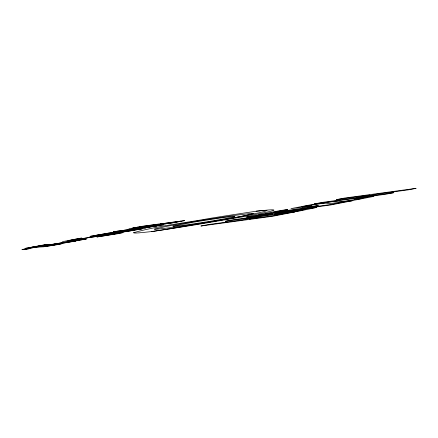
<?xml version="1.0" encoding="UTF-8"?>
<svg xmlns="http://www.w3.org/2000/svg" width="438" height="438" viewBox="0 0 438 438"><rect width="100%" height="100%" fill="white"/><g stroke="black" fill="none" stroke-linecap="round" stroke-linejoin="round"><path stroke-width="0.66" d="M161.129 224.015L157.357 224.809L170.147 223.172L180.987 221.195L163.905 223.533M137.866 227.114L132.49 228.203L150.617 225.762M161.556 223.851L163.396 223.533M151.745 226.791L147.54 227.421L148.619 227.229A30.561 0.854 -9 0 1 150.239 226.95L156.864 225.838L113.283 231.757L163.686 224.765L157.445 225.838A21.845 0.608 -9 0 0 154.362 226.347L152.342 226.687M138.726 226.966L158.425 224.272L150.294 225.904A11.131 0.312 -9 0 1 147.059 226.424L128.871 228.806L142.459 226.249L160.932 223.719A11.246 0.312 -9 0 1 161.496 223.725L160.68 224.004L164.349 223.375A11.202 0.312 -9 0 1 167.354 222.882L184.606 220.599L175.249 222.46A10.359 0.29 -9 0 1 171.433 223.084L154.499 225.351A11.251 0.312 -9 0 1 154.472 225.269L155.26 225.061L151.247 225.745M256.082 211.231L230.53 215.102A111.887 3.126 -9 0 0 208.822 218.54C183.746 223.21 157.948 225.767 133.448 232.753L134.471 233.016A112.374 3.137 -9 0 0 139.574 232.808L151.422 231.609L177.083 227.711A112.402 3.137 -9 0 0 198.743 224.283L246.857 216.12A72.724 2.031 -9 0 0 262.159 213.196L271.073 211.187L273.942 210.098L272.978 209.824A110.195 3.077 -9 0 0 267.952 210.016L256.082 211.231A57.526 1.604 -9 0 1 264.098 210.415L267.065 210.448L265.165 211.286L258.595 212.884L232.698 218.047L168.833 228.964A59.836 1.67 -9 0 1 151.422 231.609M50.173 244.782L39.102 246.43L40.154 246.151L39.415 246.276A19.048 0.531 -9 0 1 37.027 246.676L24.961 248.423L43.105 245.039L49.39 244.267L42.508 245.866L51.312 244.486A16.945 0.471 -9 0 1 52.533 244.24L73.984 240.889A32.713 0.914 -9 0 1 75.347 240.714L79.957 240.04A15.149 0.422 -9 0 0 82.005 239.696L86.412 239.028L82.147 239.756A13.819 0.383 -9 0 1 80.603 240.008L68.268 242.4L50.589 244.826A12.456 0.35 -9 0 1 50.173 244.815M301.996 206.829L311.856 205.74L302.521 207.415L290.985 208.625L308.768 205.17A19.031 0.531 -9 0 1 314.807 204.201L330.164 202A29.111 0.81 -9 0 1 333.756 201.557L338.629 201.173L341.503 201.633A12.269 0.345 -9 0 0 342.631 201.518L359.729 198.901L363.091 198.151L354.829 199.082L363.797 197.472L373.893 196.394L356.099 199.865L331.298 203.44A21.446 0.597 -9 0 1 329.54 203.615L326.053 203.161L321.185 203.643A21.736 0.608 -9 0 0 317.983 204.075L305.965 205.986A14.821 0.416 -9 0 0 303.414 206.479L301.996 206.829M316.521 207.481L297.139 211.516L225.296 221.278L233.136 219.75L266.846 215.167L272.956 213.979L246.605 217.122L254.171 215.649L284.919 211.839A14.104 0.394 -9 0 1 289.157 211.143L316.521 207.481M89.987 236.356L127.359 231.45L145.931 228.121L108.744 233.032L89.987 236.356M46.149 244.787L28.579 247.82L46.149 244.787M305.768 209.287L297.796 210.963L274.029 214.193L289.277 211.461L305.768 209.287M119.448 233.175L96.929 236.969L117.592 233.766A22.584 0.63 -9 0 0 120.888 233.131L122.99 232.649A10.89 0.307 -9 0 0 122.914 232.551L67.934 240.752L81.676 238.075L79.021 238.436L62.453 241.661L108.558 234.554A21.938 0.613 -9 0 1 111.925 234.073A23.285 0.652 -9 0 1 115.139 233.629L119.448 233.175M58.385 244.311L46.861 246.238L42.185 246.282A12.401 0.345 -9 0 0 40.427 246.49L25.968 248.746A15.346 0.427 -9 0 0 23.685 249.189L21.905 249.649L27.041 249.107L29.893 248.598L25.081 249.112L36.026 247.207L43.68 246.797L57.756 244.618A14.443 0.405 -9 0 0 59.869 244.212L61.429 243.829L53.819 244.826L58.385 244.311M154.981 228.904L154.466 229.123A52.691 1.473 -9 0 0 155.638 229.348L173.47 227.333A49.675 1.385 -9 0 0 186.44 225.482L200.533 223.336A52.1 1.456 -9 0 0 219.378 220.287L232.271 218.069A48.881 1.363 -9 0 0 243.002 216.082L253.241 213.684A52.56 1.467 -9 0 0 250.914 213.509L241.634 214.494A47.972 1.341 -9 0 0 230.355 216L207.278 219.443A52.659 1.473 -9 0 0 192.873 221.754L167.759 226.128L154.981 228.904M173.224 226.101L172.906 226.238A33.053 0.925 -9 0 0 173.634 226.38L184.809 225.121A31.158 0.871 -9 0 0 192.939 223.96L201.77 222.614A32.658 0.914 -9 0 0 213.58 220.703L221.661 219.312A30.545 0.854 -9 0 0 230.196 217.708L234.801 216.564A32.949 0.92 -9 0 0 233.344 216.454L227.53 217.073A30.052 0.838 -9 0 0 220.462 218.014L206.002 220.172A32.97 0.92 -9 0 0 194.05 222.104L173.224 226.101M93.716 235.726L127.54 231.302L142.361 228.735L108.432 233.202L93.716 235.726M75.829 240.911L62.552 243.161A20.126 0.564 -9 0 1 60.159 243.501L53.288 244.284L63.751 242.438L75.829 240.911M208.756 224.497L200.916 226.024L272.764 216.262L294.489 212.03L287.301 213.005L273.416 215.715L249.468 218.967L260.232 216.87L253.137 217.834L242.378 219.931L208.756 224.497M280.495 210.519L258.562 214.795L330.411 205.033L352.207 200.785L344.75 201.798L330.8 204.519L307.027 207.749L318.349 205.542L311.254 206.506L299.937 208.712L273.591 212.288L287.684 209.545L280.495 210.519M321.968 202.438L314.128 203.966L385.977 194.209L393.817 192.682L362.768 196.897L377.211 194.083L408.26 189.868L416.1 188.34L344.252 198.096L336.411 199.629L370.028 195.058L355.59 197.872L321.968 202.438"/></g></svg>
